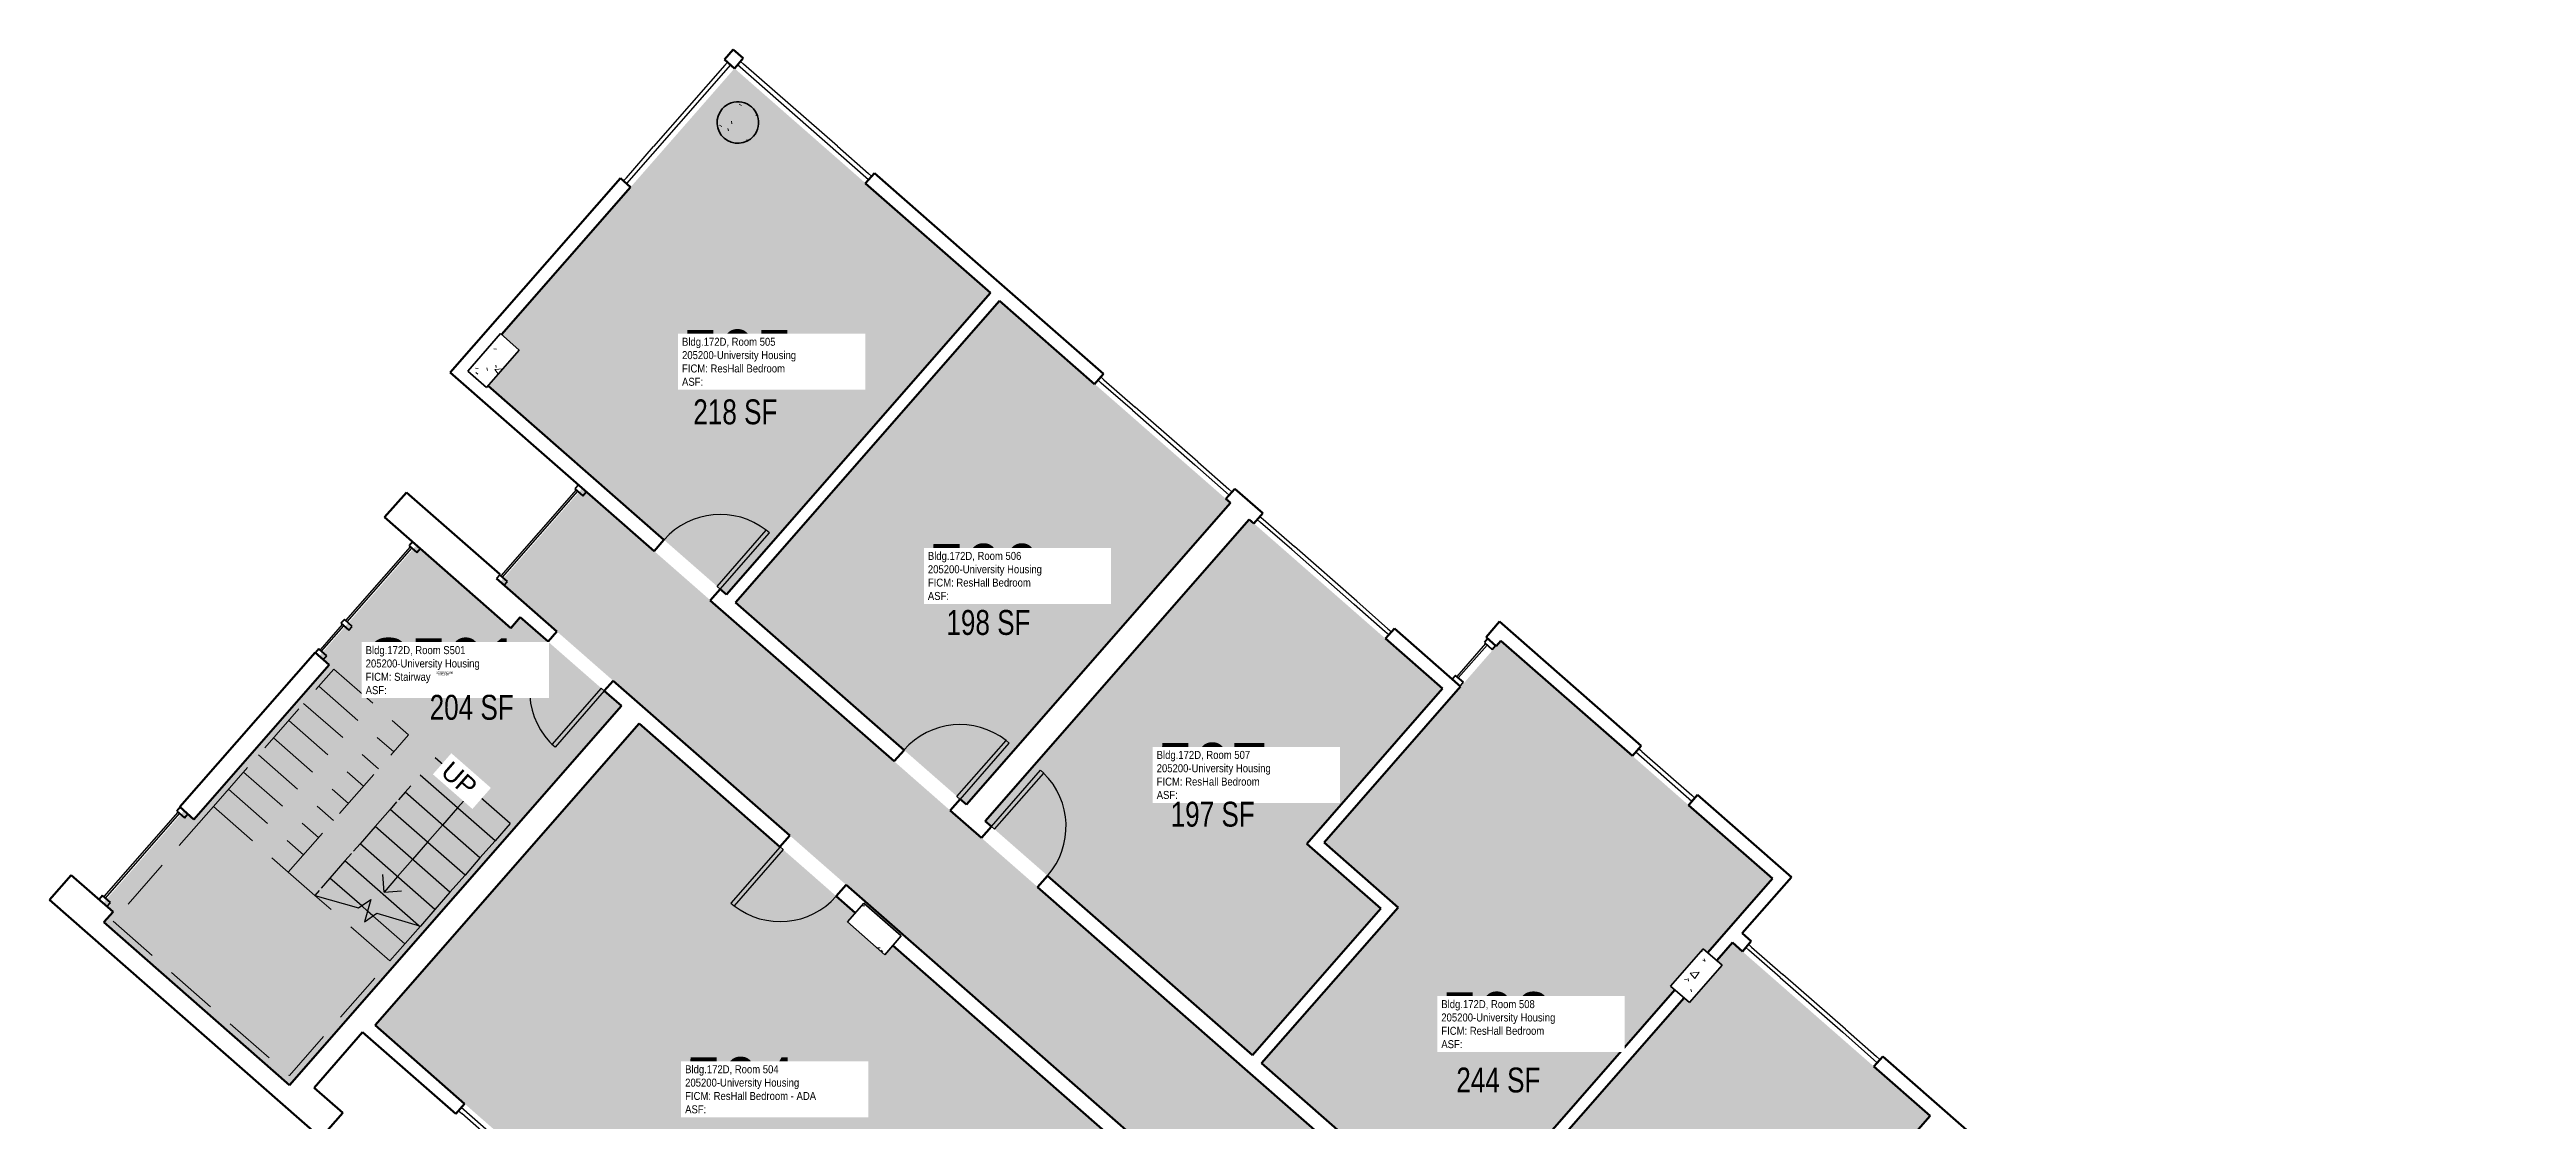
# Model space of a CAD drawing. Extents: x 69237155 to 69239788, y 27657308 to 27659623.
# Drawn here: x 69237155 to 69238346, y 27659107 to 27659623 of the extents above; entities that cross this region are included whole.
import ezdxf
from ezdxf.enums import TextEntityAlignment as Align

# ---------------------------------------------------------------- set-up
doc = ezdxf.new("R2010")
doc.units = 0
doc.header["$LTSCALE"] = 100
doc.header["$MEASUREMENT"] = 0
doc.linetypes.add('DASHED2', pattern=[0.375, 0.25, -0.125])
for name, color, linetype in [('A-COLS', 5, 'CONTINUOUS'), ('A-DOOR', 2, 'CONTINUOUS'), ('A-FLOR', 3, 'CONTINUOUS'), ('A-GLAZ', 1, 'CONTINUOUS'), ('A-IDEN-RNUM', 7, 'CONTINUOUS'), ('A-IDEN-SNUM', 4, 'CONTINUOUS'), ('A-IDEN-VNUM', 4, 'CONTINUOUS'), ('A-WALL', 5, 'CONTINUOUS'), ('AREA-TEXT', 3, 'CONTINUOUS'), ('Rooms-Category-Color', 7, 'CONTINUOUS'), ('Rooms-College-Color', 7, 'CONTINUOUS'), ('Rooms-Department-Color', 7, 'CONTINUOUS'), ('Rooms-Division-Color', 7, 'CONTINUOUS'), ('Rooms-Information', 7, 'CONTINUOUS')]:
    doc.layers.add(name, color=color, linetype=linetype)
doc.styles.add('Arial', font='arial.ttf')
doc.styles.add('CP_AREA', font='arial.ttf', dxfattribs={"height": 15})
doc.styles.add('CP_ROOMSNUMBER', font='arial.ttf', dxfattribs={"height": 1})
doc.styles.add('CP_ROOMVNUMBER', font='arial.ttf', dxfattribs={"width": 0.85, "height": 0.075})
pattern_1 = [(8.793, (69237985.663, 27658391.619), (19.13368, -19.9577), [2.88, -31.68]), (313.793, (69237985.663, 27658391.619), (15.02014, 25.2405), [2.304, -25.344]), (59.244, (69237987.257, 27658389.955), (34.1539, 5.28216), [2.448, -26.924]), (4.977, (69237990.723, 27658397.396), (26.6445, -31.7803), [4.32, -47.52]), (55.429, (69237992.943, 27658394.748), (51.6444, 4.4977), [3.671, -40.386]), (309.977, (69237990.723, 27658397.396), (51.6445, 4.4976), [3.456, -38.016]), (339.793, (69237992.347, 27658393.422), (7.059, -26.7316), [2.88, -31.68]), (284.793, (69237992.347, 27658393.422), (25.37374, 14.7939), [2.304, -25.344]), (30.244, (69237992.935, 27658391.195), (32.4325, -11.93826), [2.448, -26.924]), (356.2929, (69237985.663, 27658391.619), (8.772256, 9.3093), [1.267, -23.77, 1.267, -24.461, -25.44]), (356.2929, (69237985.663, 27658391.619), (8.772256, 9.3093), [-50.765, 1.267, -24.173]), (326.2929, (69237985.663, 27658391.619), (17.57708, 4.7394), [1.267, -13.402, 1.267, -23.194, -9.696]), (326.2929, (69237985.663, 27658391.619), (17.57708, 4.7394), [-39.13, 1.267, -8.429]), (286.2929, (69237979.221, 27658397.26), (14.85184, -14.15585), [1.267, -8.333, 1.267, -28.685, -39.744]), (286.2929, (69237979.221, 27658397.26), (14.85184, -14.15585), [-39.552, 1.267, -38.477]), (276.2929, (69237976.332, 27658399.79), (19.3809, -11.8611), [1.267, -11.213, 1.267, -18.624, -28.224]), (276.2929, (69237976.332, 27658399.79), (19.3809, -11.8611), [-32.371, 1.267, -26.957])]

# ---------------------------------------------------------------- blocks, each defined once
blk = doc.blocks.new('Single-Flush Vision - 36_ x 84_ - 90 MIN-2696930-LEVEL 5')
at = {"layer": 'A-DOOR'}
for p, q in [((16, -3.25), (16, -39.25)), ((18, -3.25), (16, -3.25)), ((18, -3.25), (18, -39.25)), ((18, -39.25), (16, -39.25))]:
    blk.add_line(p, q, dxfattribs=at)
at = {"layer": 'A-DOOR', "lineweight": 25}
blk.add_arc((18, -3.25), 36, 180, 270, dxfattribs=at)
blk = doc.blocks.new('08_Single-Flush - 08 Door_Single-Flush  3_-0_ x 7_-0_-5934603-LEVEL 5')
at = {"layer": 'A-DOOR', "color": 7}
for p, q in [((16, 3.6), (16, 39.6)), ((18, 39.6), (16, 39.6)), ((18, 3.6), (18, 39.6)), ((18, 3.6), (16, 3.6))]:
    blk.add_line(p, q, dxfattribs=at)
at = {"layer": 'A-DOOR', "lineweight": 25}
blk.add_arc((18, 3.6), 36, 93.1847, 180, dxfattribs=at)
blk = doc.blocks.new('08_Single-Flush - 08 Door_Single-Flush  3_-0_ x 7_-0_-5934602-LEVEL 5')
at = {"layer": 'A-DOOR', "color": 7}
for p, q in [((16, -3.6), (16, -39.6)), ((18, -3.6), (16, -3.6)), ((18, -3.6), (18, -39.6)), ((18, -39.6), (16, -39.6))]:
    blk.add_line(p, q, dxfattribs=at)
at = {"layer": 'A-DOOR', "lineweight": 25}
blk.add_arc((18, -3.6), 36, 180, 266.8153, dxfattribs=at)

msp = doc.modelspace()

# ---------------------------------------------------------------- hatches: boundary and pattern name
at = {"layer": 'A-COLS', "lineweight": 5}
h = msp.add_hatch(dxfattribs=at)
h.set_pattern_fill('FP_28', color=256, angle=-41.2071, style=0, pattern_type=2)
h.set_pattern_definition([(8.793, (69237985.663, 27658391.618), (19.13368, -19.9577), [2.88, -31.68]), (313.793, (69237985.663, 27658391.618), (15.02014, 25.2405), [2.304, -25.344]), (59.244, (69237987.258, 27658389.955), (34.1539, 5.28216), [2.448, -26.924]), (4.977, (69237990.722, 27658397.396), (26.6445, -31.7803), [4.32, -47.52]), (55.429, (69237992.944, 27658394.748), (51.6444, 4.4977), [3.671, -40.386]), (309.977, (69237990.72, 27658397.396), (51.6445, 4.4976), [3.456, -38.016]), (339.793, (69237992.346, 27658393.422), (7.059, -26.7316), [2.88, -31.68]), (284.793, (69237992.346, 27658393.422), (25.37374, 14.7939), [2.304, -25.344]), (30.244, (69237992.935, 27658391.194), (32.4325, -11.93826), [2.448, -26.924]), (356.2929, (69237985.663, 27658391.618), (8.772256, 9.3093), [1.267, -23.77, 1.267, -24.461, -25.44]), (356.2929, (69237985.663, 27658391.618), (8.772256, 9.3093), [-50.765, 1.267, -24.173]), (326.2929, (69237985.663, 27658391.618), (17.57708, 4.7394), [1.267, -13.402, 1.267, -23.194, -9.696]), (326.2929, (69237985.663, 27658391.618), (17.57708, 4.7394), [-39.13, 1.267, -8.429]), (286.2929, (69237979.22, 27658397.26), (14.85184, -14.15585), [1.267, -8.333, 1.267, -28.685, -39.744]), (286.2929, (69237979.22, 27658397.26), (14.85184, -14.15585), [-39.552, 1.267, -38.477]), (276.2929, (69237976.331, 27658399.79), (19.3809, -11.8611), [1.267, -11.213, 1.267, -18.624, -28.224]), (276.2929, (69237976.331, 27658399.79), (19.3809, -11.8611), [-32.371, 1.267, -26.957])])
h.paths.add_polyline_path([(69237479.5, 27659580.9), (69237481.1, 27659579.5), (69237482.9, 27659578.5), (69237484.9, 27659577.9), (69237487, 27659577.7), (69237489.1, 27659578), (69237491, 27659578.6), (69237492.8, 27659579.7), (69237494.4, 27659581.1), (69237495.6, 27659582.8), (69237496.4, 27659584.7), (69237496.8, 27659586.8), (69237496.8, 27659588.9), (69237496.3, 27659590.9), (69237495.4, 27659592.8), (69237494.2, 27659594.5), (69237492.6, 27659595.9), (69237490.8, 27659596.9), (69237488.8, 27659597.5), (69237486.7, 27659597.7), (69237484.6, 27659597.5), (69237482.7, 27659596.8), (69237480.9, 27659595.7), (69237479.3, 27659594.3), (69237478.1, 27659592.6), (69237477.3, 27659590.7), (69237476.9, 27659588.6), (69237476.9, 27659586.5), (69237477.4, 27659584.5), (69237478.3, 27659582.6)], flags=0)
h = msp.add_hatch(dxfattribs=at)
h.set_pattern_fill('FP_29', color=256, angle=-41.2071, style=0, pattern_type=2)
h.set_pattern_definition(pattern_1)
h.paths.add_polyline_path([(69237356.7, 27659467.9), (69237365.7, 27659460), (69237381.5, 27659478.1), (69237372.5, 27659486), (69237357, 27659468.3)], flags=0)
h = msp.add_hatch(dxfattribs=at)
h.set_pattern_fill('FP_19', color=256, angle=48.7929, style=0, pattern_type=2)
h.set_pattern_definition([(8.793, (69237985.663, 27658391.62), (19.1337, -19.9577), [2.88, -31.68]), (313.793, (69237985.663, 27658391.62), (15.0201, 25.2405), [2.304, -25.344]), (59.244, (69237987.258, 27658389.956), (34.1539, 5.28216), [2.448, -26.924]), (4.977, (69237990.723, 27658397.397), (26.6445, -31.7803), [4.32, -47.52]), (55.429, (69237992.943, 27658394.75), (51.6444, 4.4977), [3.671, -40.386]), (309.977, (69237990.723, 27658397.397), (51.6445, 4.4976), [3.456, -38.016]), (339.793, (69237992.347, 27658393.423), (7.059, -26.7316), [2.88, -31.68]), (284.793, (69237992.347, 27658393.423), (25.3737, 14.7939), [2.304, -25.344]), (30.244, (69237992.935, 27658391.195), (32.4325, -11.93826), [2.448, -26.924]), (356.2929, (69237985.663, 27658391.619), (8.77226, 9.3093), [1.267, -23.77, 1.267, -24.461, -25.44]), (356.2929, (69237985.663, 27658391.619), (8.77226, 9.3093), [-50.765, 1.267, -24.173]), (326.2929, (69237985.663, 27658391.619), (17.57708, 4.7394), [1.267, -13.402, 1.267, -23.194, -9.696]), (326.2929, (69237985.663, 27658391.619), (17.57708, 4.7394), [-39.13, 1.267, -8.429]), (286.2929, (69237979.221, 27658397.26), (14.85184, -14.15585), [1.267, -8.333, 1.267, -28.685, -39.744]), (286.2929, (69237979.221, 27658397.26), (14.85184, -14.15585), [-39.552, 1.267, -38.477]), (276.293, (69237976.332, 27658399.79), (19.3809, -11.8611), [1.267, -11.213, 1.267, -18.624, -28.224]), (276.293, (69237976.332, 27658399.79), (19.3809, -11.8611), [-32.371, 1.267, -26.957])])
h.paths.add_polyline_path([(69237543.9, 27659198.9), (69237557.8, 27659186.7), (69237565.7, 27659195.8), (69237547.6, 27659211.6), (69237539.7, 27659202.6)], flags=0)
h = msp.add_hatch(dxfattribs=at)
h.set_pattern_fill('FP_15', color=256, angle=-41.2071, style=0, pattern_type=2)
h.set_pattern_definition(pattern_1)
h.paths.add_polyline_path([(69237945.6, 27659163.6), (69237961.4, 27659181.7), (69237952.3, 27659189.6), (69237936.5, 27659171.5), (69237943, 27659165.9)], flags=0)
at = {"layer": 'Rooms-Category-Color', "true_color": 0x728ef3}
for points in [[(69237608.7, 27659505.7), (69237485.3, 27659613.8), (69237373, 27659485.5), (69237381.5, 27659478.1), (69237366.5, 27659460.9), (69237414.5, 27659418.9), (69237416.7, 27659416.9), (69237481.4, 27659360.3)], [(69237724.4, 27659404.4), (69237613.1, 27659501.8), (69237485.8, 27659356.4), (69237597.1, 27659259), (69237717, 27659395.9)], [(69237826.6, 27659314.9), (69237733.4, 27659396.5), (69237726, 27659388), (69237606.1, 27659251.1), (69237735, 27659138.3), (69237796.9, 27659209), (69237761.2, 27659240.2)], [(69237954.4, 27659187.8), (69237964.1, 27659198.9), (69237985.6, 27659223.4), (69237854.7, 27659338), (69237833.2, 27659313.4), (69237769.5, 27659240.7), (69237805.2, 27659209.5), (69237739.4, 27659134.4), (69237834.6, 27659051), (69237836.2, 27659052.8), (69237938.6, 27659169.7), (69237936.5, 27659171.5), (69237952.3, 27659189.6)], [(69237540.5, 27658952.6), (69237667.8, 27659098), (69237561.6, 27659191.1), (69237557.8, 27659186.7), (69237539.7, 27659202.6), (69237543.5, 27659206.9), (69237439.3, 27659298.1), (69237319.4, 27659161.2), (69237312, 27659152.7)], [(69237966.3, 27659192.5), (69237958.8, 27659183.9), (69237961.4, 27659181.7), (69237945.6, 27659163.6), (69237943, 27659165.9), (69237839, 27659047.1), (69237970.4, 27658932.1), (69238032.3, 27659002.8), (69237996.2, 27659034.4), (69238061.6, 27659109.1)]]:
    msp.add_hatch(color=171, dxfattribs=at).paths.add_polyline_path(points)
at = {"layer": 'Rooms-Category-Color', "true_color": 0xadadad}
for points in [[(69237385.3, 27659355), (69237386.3, 27659354.2), (69237439.6, 27659307.5), (69237548.3, 27659212.3), (69237566.3, 27659196.5), (69237674.8, 27659101.5), (69237788.3, 27659002.2), (69237793, 27658998), (69237892.2, 27658911.2), (69238025.8, 27658794.2), (69238028.3, 27658792), (69238029, 27658791.4), (69238064.6, 27658760.2), (69238182.1, 27658657.3), (69238217.9, 27658625.9), (69238270.3, 27658580.1), (69238283.7, 27658568.3), (69238284.9, 27658569.7), (69238296.3, 27658559.3), (69238295.3, 27658558.2), (69238306.7, 27658548.2), (69238346.3, 27658593.3), (69238303.5, 27658630.8), (69238203.4, 27658718.5), (69238067.6, 27658837.4), (69237967.8, 27658924.7), (69237836.6, 27659039.6), (69237836.4, 27659039.8), (69237836.4, 27659039.8), (69237832, 27659043.6), (69237732.4, 27659130.9), (69237596.8, 27659249.6), (69237478.9, 27659352.9), (69237411.9, 27659411.5), (69237372.8, 27659366.8), (69237372.4, 27659366.3)], [(69237430.8, 27659306.6), (69237382, 27659349.3), (69237377.5, 27659344.1), (69237376.5, 27659345), (69237363.6, 27659356.3), (69237361.7, 27659357.9), (69237359.5, 27659359.8), (69237331.9, 27659384), (69237285.1, 27659330.6), (69237289.9, 27659326.4), (69237224.7, 27659251.9), (69237219.9, 27659256.1), (69237181, 27659211.6), (69237185.8, 27659207.4), (69237181.2, 27659202.3), (69237270.8, 27659123.9), (69237300.8, 27659158.2), (69237303, 27659160.6), (69237303, 27659160.7), (69237310.4, 27659169.1)]]:
    msp.add_hatch(color=253, dxfattribs=at).paths.add_polyline_path(points)
at = {"layer": 'Rooms-College-Color', "true_color": 0xadadad}
for points in [[(69237608.7, 27659505.7), (69237485.3, 27659613.8), (69237373, 27659485.5), (69237381.5, 27659478.1), (69237366.5, 27659460.9), (69237414.5, 27659418.9), (69237416.7, 27659416.9), (69237481.4, 27659360.3)], [(69237724.4, 27659404.4), (69237613.1, 27659501.8), (69237485.8, 27659356.4), (69237597.1, 27659259), (69237717, 27659395.9)], [(69237385.3, 27659355), (69237386.3, 27659354.2), (69237439.6, 27659307.5), (69237548.3, 27659212.3), (69237566.3, 27659196.5), (69237674.8, 27659101.5), (69237788.3, 27659002.2), (69237793, 27658998), (69237892.2, 27658911.2), (69238025.8, 27658794.2), (69238028.3, 27658792), (69238029, 27658791.4), (69238064.6, 27658760.2), (69238182.1, 27658657.3), (69238217.9, 27658625.9), (69238270.3, 27658580.1), (69238283.7, 27658568.3), (69238284.9, 27658569.7), (69238296.3, 27658559.3), (69238295.3, 27658558.2), (69238306.7, 27658548.2), (69238346.3, 27658593.3), (69238303.5, 27658630.8), (69238203.4, 27658718.5), (69238067.6, 27658837.4), (69237967.8, 27658924.7), (69237836.6, 27659039.6), (69237836.4, 27659039.8), (69237836.4, 27659039.8), (69237832, 27659043.6), (69237732.4, 27659130.9), (69237596.8, 27659249.6), (69237478.9, 27659352.9), (69237411.9, 27659411.5), (69237372.8, 27659366.8), (69237372.4, 27659366.3)], [(69237826.6, 27659314.9), (69237733.4, 27659396.5), (69237726, 27659388), (69237606.1, 27659251.1), (69237735, 27659138.3), (69237796.9, 27659209), (69237761.2, 27659240.2)], [(69237430.8, 27659306.6), (69237382, 27659349.3), (69237377.5, 27659344.1), (69237376.5, 27659345), (69237363.6, 27659356.3), (69237361.7, 27659357.9), (69237359.5, 27659359.8), (69237331.9, 27659384), (69237285.1, 27659330.6), (69237289.9, 27659326.4), (69237224.7, 27659251.9), (69237219.9, 27659256.1), (69237181, 27659211.6), (69237185.8, 27659207.4), (69237181.2, 27659202.3), (69237270.8, 27659123.9), (69237300.8, 27659158.2), (69237303, 27659160.6), (69237303, 27659160.7), (69237310.4, 27659169.1)], [(69237954.4, 27659187.8), (69237964.1, 27659198.9), (69237985.6, 27659223.4), (69237854.7, 27659338), (69237833.2, 27659313.4), (69237769.5, 27659240.7), (69237805.2, 27659209.5), (69237739.4, 27659134.4), (69237834.6, 27659051), (69237836.2, 27659052.8), (69237938.6, 27659169.7), (69237936.5, 27659171.5), (69237952.3, 27659189.6)], [(69237540.5, 27658952.6), (69237667.8, 27659098), (69237561.6, 27659191.1), (69237557.8, 27659186.7), (69237539.7, 27659202.6), (69237543.5, 27659206.9), (69237439.3, 27659298.1), (69237319.4, 27659161.2), (69237312, 27659152.7)], [(69237966.3, 27659192.5), (69237958.8, 27659183.9), (69237961.4, 27659181.7), (69237945.6, 27659163.6), (69237943, 27659165.9), (69237839, 27659047.1), (69237970.4, 27658932.1), (69238032.3, 27659002.8), (69237996.2, 27659034.4), (69238061.6, 27659109.1)]]:
    msp.add_hatch(color=253, dxfattribs=at).paths.add_polyline_path(points)
at = {"layer": 'Rooms-Department-Color', "true_color": 0x604aed}
for points in [[(69237608.7, 27659505.7), (69237485.3, 27659613.8), (69237373, 27659485.5), (69237381.5, 27659478.1), (69237366.5, 27659460.9), (69237414.5, 27659418.9), (69237416.7, 27659416.9), (69237481.4, 27659360.3)], [(69237724.4, 27659404.4), (69237613.1, 27659501.8), (69237485.8, 27659356.4), (69237597.1, 27659259), (69237717, 27659395.9)], [(69237826.6, 27659314.9), (69237733.4, 27659396.5), (69237726, 27659388), (69237606.1, 27659251.1), (69237735, 27659138.3), (69237796.9, 27659209), (69237761.2, 27659240.2)], [(69237954.4, 27659187.8), (69237964.1, 27659198.9), (69237985.6, 27659223.4), (69237854.7, 27659338), (69237833.2, 27659313.4), (69237769.5, 27659240.7), (69237805.2, 27659209.5), (69237739.4, 27659134.4), (69237834.6, 27659051), (69237836.2, 27659052.8), (69237938.6, 27659169.7), (69237936.5, 27659171.5), (69237952.3, 27659189.6)], [(69237540.5, 27658952.6), (69237667.8, 27659098), (69237561.6, 27659191.1), (69237557.8, 27659186.7), (69237539.7, 27659202.6), (69237543.5, 27659206.9), (69237439.3, 27659298.1), (69237319.4, 27659161.2), (69237312, 27659152.7)], [(69237966.3, 27659192.5), (69237958.8, 27659183.9), (69237961.4, 27659181.7), (69237945.6, 27659163.6), (69237943, 27659165.9), (69237839, 27659047.1), (69237970.4, 27658932.1), (69238032.3, 27659002.8), (69237996.2, 27659034.4), (69238061.6, 27659109.1)]]:
    msp.add_hatch(color=173, dxfattribs=at).paths.add_polyline_path(points)
at = {"layer": 'Rooms-Department-Color', "true_color": 0xacacac}
for points in [[(69237385.3, 27659355), (69237386.3, 27659354.2), (69237439.6, 27659307.5), (69237548.3, 27659212.3), (69237566.3, 27659196.5), (69237674.8, 27659101.5), (69237788.3, 27659002.2), (69237793, 27658998), (69237892.2, 27658911.2), (69238025.8, 27658794.2), (69238028.3, 27658792), (69238029, 27658791.4), (69238064.6, 27658760.2), (69238182.1, 27658657.3), (69238217.9, 27658625.9), (69238270.3, 27658580.1), (69238283.7, 27658568.3), (69238284.9, 27658569.7), (69238296.3, 27658559.3), (69238295.3, 27658558.2), (69238306.7, 27658548.2), (69238346.3, 27658593.3), (69238303.5, 27658630.8), (69238203.4, 27658718.5), (69238067.6, 27658837.4), (69237967.8, 27658924.7), (69237836.6, 27659039.6), (69237836.4, 27659039.8), (69237836.4, 27659039.8), (69237832, 27659043.6), (69237732.4, 27659130.9), (69237596.8, 27659249.6), (69237478.9, 27659352.9), (69237411.9, 27659411.5), (69237372.8, 27659366.8), (69237372.4, 27659366.3)], [(69237430.8, 27659306.6), (69237382, 27659349.3), (69237377.5, 27659344.1), (69237376.5, 27659345), (69237363.6, 27659356.3), (69237361.7, 27659357.9), (69237359.5, 27659359.8), (69237331.9, 27659384), (69237285.1, 27659330.6), (69237289.9, 27659326.4), (69237224.7, 27659251.9), (69237219.9, 27659256.1), (69237181, 27659211.6), (69237185.8, 27659207.4), (69237181.2, 27659202.3), (69237270.8, 27659123.9), (69237300.8, 27659158.2), (69237303, 27659160.6), (69237303, 27659160.7), (69237310.4, 27659169.1)]]:
    msp.add_hatch(color=253, dxfattribs=at).paths.add_polyline_path(points)
at = {"layer": 'Rooms-Division-Color', "true_color": 0x604aed}
for points in [[(69237608.7, 27659505.7), (69237485.3, 27659613.8), (69237373, 27659485.5), (69237381.5, 27659478.1), (69237366.5, 27659460.9), (69237414.5, 27659418.9), (69237416.7, 27659416.9), (69237481.4, 27659360.3)], [(69237724.4, 27659404.4), (69237613.1, 27659501.8), (69237485.8, 27659356.4), (69237597.1, 27659259), (69237717, 27659395.9)], [(69237826.6, 27659314.9), (69237733.4, 27659396.5), (69237726, 27659388), (69237606.1, 27659251.1), (69237735, 27659138.3), (69237796.9, 27659209), (69237761.2, 27659240.2)], [(69237954.4, 27659187.8), (69237964.1, 27659198.9), (69237985.6, 27659223.4), (69237854.7, 27659338), (69237833.2, 27659313.4), (69237769.5, 27659240.7), (69237805.2, 27659209.5), (69237739.4, 27659134.4), (69237834.6, 27659051), (69237836.2, 27659052.8), (69237938.6, 27659169.7), (69237936.5, 27659171.5), (69237952.3, 27659189.6)], [(69237540.5, 27658952.6), (69237667.8, 27659098), (69237561.6, 27659191.1), (69237557.8, 27659186.7), (69237539.7, 27659202.6), (69237543.5, 27659206.9), (69237439.3, 27659298.1), (69237319.4, 27659161.2), (69237312, 27659152.7)], [(69237966.3, 27659192.5), (69237958.8, 27659183.9), (69237961.4, 27659181.7), (69237945.6, 27659163.6), (69237943, 27659165.9), (69237839, 27659047.1), (69237970.4, 27658932.1), (69238032.3, 27659002.8), (69237996.2, 27659034.4), (69238061.6, 27659109.1)]]:
    msp.add_hatch(color=173, dxfattribs=at).paths.add_polyline_path(points)
at = {"layer": 'Rooms-Division-Color', "true_color": 0xadadad}
for points in [[(69237385.3, 27659355), (69237386.3, 27659354.2), (69237439.6, 27659307.5), (69237548.3, 27659212.3), (69237566.3, 27659196.5), (69237674.8, 27659101.5), (69237788.3, 27659002.2), (69237793, 27658998), (69237892.2, 27658911.2), (69238025.8, 27658794.2), (69238028.3, 27658792), (69238029, 27658791.4), (69238064.6, 27658760.2), (69238182.1, 27658657.3), (69238217.9, 27658625.9), (69238270.3, 27658580.1), (69238283.7, 27658568.3), (69238284.9, 27658569.7), (69238296.3, 27658559.3), (69238295.3, 27658558.2), (69238306.7, 27658548.2), (69238346.3, 27658593.3), (69238303.5, 27658630.8), (69238203.4, 27658718.5), (69238067.6, 27658837.4), (69237967.8, 27658924.7), (69237836.6, 27659039.6), (69237836.4, 27659039.8), (69237836.4, 27659039.8), (69237832, 27659043.6), (69237732.4, 27659130.9), (69237596.8, 27659249.6), (69237478.9, 27659352.9), (69237411.9, 27659411.5), (69237372.8, 27659366.8), (69237372.4, 27659366.3)], [(69237430.8, 27659306.6), (69237382, 27659349.3), (69237377.5, 27659344.1), (69237376.5, 27659345), (69237363.6, 27659356.3), (69237361.7, 27659357.9), (69237359.5, 27659359.8), (69237331.9, 27659384), (69237285.1, 27659330.6), (69237289.9, 27659326.4), (69237224.7, 27659251.9), (69237219.9, 27659256.1), (69237181, 27659211.6), (69237185.8, 27659207.4), (69237181.2, 27659202.3), (69237270.8, 27659123.9), (69237300.8, 27659158.2), (69237303, 27659160.6), (69237303, 27659160.7), (69237310.4, 27659169.1)]]:
    msp.add_hatch(color=253, dxfattribs=at).paths.add_polyline_path(points)

# ---------------------------------------------------------------- linework, layer by layer
at = {"layer": 'A-COLS', "lineweight": 35}
for p, q in [((69237372.5, 27659486), (69237356.7, 27659467.9)), ((69237365.7, 27659460), (69237381.5, 27659478.1)), ((69237381.5, 27659478.1), (69237372.5, 27659486)), ((69237356.7, 27659467.9), (69237365.7, 27659460)), ((69237547.6, 27659211.6), (69237539.7, 27659202.6)), ((69237565.7, 27659195.8), (69237547.6, 27659211.6)), ((69237539.7, 27659202.6), (69237557.8, 27659186.7)), ((69237557.8, 27659186.7), (69237565.7, 27659195.8)), ((69237952.3, 27659189.6), (69237936.5, 27659171.5)), ((69237945.6, 27659163.6), (69237961.4, 27659181.7)), ((69237961.4, 27659181.7), (69237952.3, 27659189.6)), ((69237936.5, 27659171.5), (69237945.6, 27659163.6))]:
    msp.add_line(p, q, dxfattribs=at)
for start, end in [(318.7929, 138.7929), (138.7929, 318.7929)]:
    msp.add_arc((69237486.9, 27659587.7), 10, start, end, dxfattribs=at)
at = {"layer": 'A-FLOR', "linetype": 'DASHED2', "lineweight": 5}
for p, q in [((69237234.1, 27659258.1), (69237292.1, 27659324.3)), ((69237292.1, 27659324.3), (69237328.2, 27659292.7)), ((69237284.9, 27659316.1), (69237321, 27659284.4)), ((69237270.4, 27659299.5), (69237306.5, 27659267.9)), ((69237277.6, 27659307.8), (69237313.7, 27659276.2)), ((69237263.1, 27659291.2), (69237299.2, 27659259.6)), ((69237270.2, 27659226.5), (69237328.2, 27659292.7)), ((69237255.9, 27659283), (69237292, 27659251.3)), ((69237241.4, 27659266.4), (69237277.5, 27659234.8)), ((69237248.6, 27659274.7), (69237284.7, 27659243.1)), ((69237234.1, 27659258.1), (69237185.7, 27659202.8)), ((69237234.1, 27659258.1), (69237270.2, 27659226.5)), ((69237283, 27659215.3), (69237270.2, 27659226.5)), ((69237319.1, 27659183.7), (69237283, 27659215.3)), ((69237308.4, 27659207.7), (69237305.6, 27659210.2)), ((69237326.4, 27659192), (69237311, 27659205.4)), ((69237185.7, 27659202.8), (69237270.7, 27659128.4)), ((69237333.9, 27659200.5), (69237319.1, 27659183.7)), ((69237333.6, 27659200.2), (69237333, 27659200.8)), ((69237270.7, 27659128.4), (69237319.1, 27659183.7))]:
    msp.add_line(p, q, dxfattribs=at)
at = {"layer": 'A-FLOR'}
for p, q in [((69237377.1, 27659249.9), (69237341, 27659281.5)), ((69237326.5, 27659265), (69237323.4, 27659261.4)), ((69237329.2, 27659268), (69237326.5, 27659265)), ((69237362.6, 27659233.3), (69237326.5, 27659265)), ((69237369.9, 27659241.6), (69237333.8, 27659273.2)), ((69237359.1, 27659265.7), (69237351.8, 27659257.4)), ((69237319.3, 27659256.7), (69237312, 27659248.4)), ((69237322.4, 27659260.3), (69237319.3, 27659256.7)), ((69237355.4, 27659225.1), (69237319.3, 27659256.7)), ((69237351.8, 27659257.4), (69237344.6, 27659249.1)), ((69237304.8, 27659240.1), (69237301.6, 27659236.6)), ((69237312, 27659248.4), (69237304.8, 27659240.1)), ((69237340.9, 27659208.5), (69237304.8, 27659240.1)), ((69237348.1, 27659216.8), (69237312, 27659248.4)), ((69237337.3, 27659240.9), (69237330.1, 27659232.6)), ((69237344.6, 27659249.1), (69237337.3, 27659240.9)), ((69237369.9, 27659241.6), (69237362.6, 27659233.3)), ((69237377.1, 27659249.9), (69237369.9, 27659241.6)), ((69237297.5, 27659231.9), (69237290.3, 27659223.6)), ((69237300.7, 27659235.4), (69237297.5, 27659231.9)), ((69237333, 27659200.8), (69237297.5, 27659231.9)), ((69237330.1, 27659232.6), (69237322.8, 27659224.3)), ((69237362.6, 27659233.3), (69237355.4, 27659225.1)), ((69237285, 27659217.6), (69237283, 27659215.3)), ((69237290.3, 27659223.6), (69237286, 27659218.7)), ((69237305.6, 27659210.2), (69237290.3, 27659223.6)), ((69237316.4, 27659216.9), (69237315.8, 27659225.4)), ((69237322.8, 27659224.3), (69237316.4, 27659216.9)), ((69237316.4, 27659216.9), (69237324.8, 27659217.5)), ((69237348.1, 27659216.8), (69237340.9, 27659208.5)), ((69237355.4, 27659225.1), (69237348.1, 27659216.8)), ((69237283, 27659215.3), (69237304.1, 27659209.2)), ((69237304.1, 27659209.2), (69237310, 27659213.3)), ((69237310, 27659213.3), (69237306.9, 27659202.5)), ((69237306.9, 27659202.5), (69237312.8, 27659206.7)), ((69237311, 27659205.4), (69237308.4, 27659207.7)), ((69237312.8, 27659206.7), (69237333.9, 27659200.5)), ((69237340.9, 27659208.5), (69237333.9, 27659200.5))]:
    msp.add_line(p, q, dxfattribs=at)
at = {"layer": 'A-GLAZ'}
for p, q in [((69237483.4, 27659615.5), (69237433.3, 27659558.3)), ((69237480.6, 27659615.3), (69237446.3, 27659576.2)), ((69237480.6, 27659615.3), (69237481.9, 27659616.8)), ((69237549.9, 27659560.1), (69237486.7, 27659615.5)), ((69237488.2, 27659617.2), (69237489.7, 27659615.8)), ((69237534.9, 27659576.3), (69237489.7, 27659615.8)), ((69237433.2, 27659561.1), (69237446.3, 27659576.2)), ((69237534.9, 27659576.3), (69237549.9, 27659563.1)), ((69237549.9, 27659563.1), (69237551.4, 27659561.8)), ((69237431.8, 27659559.6), (69237433.2, 27659561.1)), ((69237662.1, 27659462.2), (69237660.6, 27659463.6)), ((69237661.9, 27659465.1), (69237663.4, 27659463.7)), ((69237677.1, 27659449.1), (69237662.1, 27659462.2)), ((69237663.4, 27659463.7), (69237678.5, 27659450.6)), ((69237677.1, 27659449.1), (69237707.2, 27659422.7)), ((69237708.6, 27659424.2), (69237678.5, 27659450.6)), ((69237722.3, 27659409.5), (69237707.2, 27659422.7)), ((69237708.6, 27659424.2), (69237723.6, 27659411)), ((69237409, 27659410.7), (69237372.7, 27659369.3)), ((69237373.5, 27659368.7), (69237409.7, 27659410.1)), ((69237409.7, 27659410.1), (69237409, 27659410.7)), ((69237723.8, 27659408.2), (69237722.3, 27659409.5)), ((69237723.6, 27659411), (69237725.1, 27659409.7)), ((69237738.8, 27659395), (69237737.3, 27659396.4)), ((69237738.6, 27659397.9), (69237740.2, 27659396.6)), ((69237753.9, 27659381.9), (69237738.8, 27659395)), ((69237740.2, 27659396.6), (69237755.2, 27659383.4)), ((69237328.9, 27659383.3), (69237297.8, 27659347.7)), ((69237298.6, 27659347.1), (69237329.7, 27659382.6)), ((69237329.7, 27659382.6), (69237328.9, 27659383.3)), ((69237785.3, 27659357), (69237755.2, 27659383.4)), ((69237753.9, 27659381.9), (69237784, 27659355.5)), ((69237372.7, 27659369.3), (69237373.5, 27659368.7)), ((69237297.8, 27659347.7), (69237298.6, 27659347.1)), ((69237799, 27659342.3), (69237784, 27659355.5)), ((69237785.3, 27659357), (69237800.3, 27659343.8)), ((69237296.2, 27659345.9), (69237285.5, 27659333.6)), ((69237286.2, 27659333), (69237296.9, 27659345.2)), ((69237296.9, 27659345.2), (69237296.2, 27659345.9)), ((69237800.5, 27659341), (69237799, 27659342.3)), ((69237800.3, 27659343.8), (69237801.8, 27659342.5)), ((69237847.3, 27659336.6), (69237833.5, 27659320.8)), ((69237834.2, 27659320.1), (69237848.1, 27659335.9)), ((69237848.1, 27659335.9), (69237847.3, 27659336.6)), ((69237285.5, 27659333.6), (69237286.2, 27659333)), ((69237833.5, 27659320.8), (69237834.2, 27659320.1)), ((69237919.7, 27659284.4), (69237946.8, 27659260.7)), ((69237922.6, 27659284.6), (69237921.1, 27659285.9)), ((69237922.6, 27659284.6), (69237946.7, 27659263.5)), ((69237948.2, 27659262.2), (69237946.7, 27659263.5)), ((69237217, 27659255.4), (69237181.3, 27659214.7)), ((69237182.1, 27659214), (69237217.7, 27659254.7)), ((69237217.7, 27659254.7), (69237217, 27659255.4)), ((69237181.3, 27659214.7), (69237182.1, 27659214)), ((69237974.3, 27659188.8), (69237972.8, 27659190.2)), ((69237974.1, 27659191.7), (69237975.6, 27659190.4)), ((69237989.4, 27659175.7), (69237974.3, 27659188.8)), ((69237975.6, 27659190.4), (69237990.7, 27659177.2)), ((69237989.4, 27659175.7), (69238019.5, 27659149.3)), ((69238020.8, 27659150.8), (69237990.7, 27659177.2)), ((69238034.5, 27659136.1), (69238019.5, 27659149.3)), ((69238020.8, 27659150.8), (69238035.8, 27659137.7)), ((69238036, 27659134.8), (69238034.5, 27659136.1)), ((69238035.8, 27659137.7), (69238037.3, 27659136.3)), ((69237352.3, 27659111.5), (69237353.8, 27659110.2)), ((69237416.4, 27659058), (69237353.6, 27659113)), ((69237368.8, 27659097), (69237353.8, 27659110.2))]:
    msp.add_line(p, q, dxfattribs=at)
at = {"layer": 'A-GLAZ', "lineweight": 40, "extrusion": (0, 0, -1)}
for p, q in [((69237410.1, 27659413.1), (69237408.4, 27659411.2)), ((69237408.4, 27659411.2), (69237412.2, 27659407.9)), ((69237413.8, 27659409.8), (69237410.1, 27659413.1)), ((69237412.2, 27659407.9), (69237413.8, 27659409.8)), ((69237297.3, 27659348.2), (69237295.6, 27659346.4)), ((69237301, 27659344.9), (69237297.3, 27659348.2)), ((69237295.6, 27659346.4), (69237299.4, 27659343.1)), ((69237299.4, 27659343.1), (69237301, 27659344.9)), ((69237284.9, 27659334.1), (69237283.3, 27659332.2)), ((69237283.3, 27659332.2), (69237287, 27659329)), ((69237288.7, 27659330.8), (69237284.9, 27659334.1)), ((69237287, 27659329), (69237288.7, 27659330.8)), ((69237832.9, 27659321.3), (69237831.3, 27659319.4)), ((69237831.3, 27659319.4), (69237835, 27659316.1)), ((69237836.7, 27659318), (69237832.9, 27659321.3)), ((69237835, 27659316.1), (69237836.7, 27659318)), ((69237180.7, 27659215.2), (69237179.1, 27659213.3)), ((69237179.1, 27659213.3), (69237182.8, 27659210)), ((69237184.5, 27659211.9), (69237180.7, 27659215.2)), ((69237182.8, 27659210), (69237184.5, 27659211.9))]:
    msp.add_line(p, q, dxfattribs=at)
at = {"layer": 'A-GLAZ', "lineweight": 40}
for p, q in [((69237330, 27659385.7), (69237328.4, 27659383.8)), ((69237328.4, 27659383.8), (69237332.1, 27659380.5)), ((69237333.8, 27659382.4), (69237330, 27659385.7)), ((69237332.1, 27659380.5), (69237333.8, 27659382.4)), ((69237372.2, 27659369.8), (69237370.5, 27659368)), ((69237370.5, 27659368), (69237374.3, 27659364.7)), ((69237375.9, 27659366.5), (69237372.2, 27659369.8)), ((69237374.3, 27659364.7), (69237375.9, 27659366.5)), ((69237848.4, 27659339), (69237846.8, 27659337.1)), ((69237846.8, 27659337.1), (69237850.5, 27659333.8)), ((69237852.2, 27659335.7), (69237848.4, 27659339)), ((69237850.5, 27659333.8), (69237852.2, 27659335.7)), ((69237218, 27659257.8), (69237216.4, 27659255.9)), ((69237216.4, 27659255.9), (69237220.2, 27659252.6)), ((69237221.8, 27659254.5), (69237218, 27659257.8)), ((69237220.2, 27659252.6), (69237221.8, 27659254.5))]:
    msp.add_line(p, q, dxfattribs=at)
at = {"layer": 'A-GLAZ', "lineweight": 35}
msp.add_line((69238036.2, 27659134.7), (69238036, 27659134.8), dxfattribs=at)
at = {"layer": 'A-WALL', "lineweight": 50}
for p, q in [((69237484.6, 27659622.9), (69237480.4, 27659618.1)), ((69237489.5, 27659618.7), (69237484.6, 27659622.9)), ((69237480.4, 27659618.1), (69237485.3, 27659613.8)), ((69237485.3, 27659613.8), (69237485.4, 27659614)), ((69237485.4, 27659614), (69237489.5, 27659618.7)), ((69237552.7, 27659563.3), (69237548.5, 27659558.5)), ((69237596.1, 27659525.3), (69237552.7, 27659563.3)), ((69237430.3, 27659560.9), (69237348.3, 27659467.2)), ((69237373, 27659485.5), (69237435.2, 27659556.6)), ((69237435.2, 27659556.6), (69237430.3, 27659560.9)), ((69237548.6, 27659558.6), (69237548.4, 27659558.4)), ((69237548.4, 27659558.4), (69237608.7, 27659505.7)), ((69237663.2, 27659466.6), (69237596.1, 27659525.3)), ((69237608.7, 27659505.7), (69237481.4, 27659360.3)), ((69237485.8, 27659356.4), (69237613.1, 27659501.8)), ((69237613.1, 27659501.8), (69237658.9, 27659461.7)), ((69237348.3, 27659467.2), (69237446.5, 27659381.2)), ((69237658.9, 27659461.7), (69237663.2, 27659466.6)), ((69237451.3, 27659386.6), (69237366.5, 27659460.9)), ((69237327.1, 27659409.5), (69237316.5, 27659397.5)), ((69237372.2, 27659370), (69237327.1, 27659409.5)), ((69237726.4, 27659411.2), (69237722.1, 27659406.3)), ((69237740, 27659399.4), (69237726.4, 27659411.2)), ((69237316.5, 27659397.5), (69237377.5, 27659344.1)), ((69237724.4, 27659404.4), (69237597.1, 27659259)), ((69237606.1, 27659251.1), (69237733.4, 27659396.5)), ((69237722.1, 27659406.3), (69237724.4, 27659404.4)), ((69237733.4, 27659396.5), (69237735.7, 27659394.5)), ((69237735.7, 27659394.5), (69237740, 27659399.4)), ((69237446.5, 27659381.2), (69237451.3, 27659386.6)), ((69237399.7, 27659342.4), (69237370.5, 27659368)), ((69237478.4, 27659362.9), (69237473.6, 27659357.4)), ((69237481.4, 27659360.3), (69237478.4, 27659362.9)), ((69237377.5, 27659344.1), (69237382, 27659349.3)), ((69237382, 27659349.3), (69237395.4, 27659337.6)), ((69237473.6, 27659357.4), (69237562.2, 27659279.9)), ((69237567, 27659285.3), (69237485.8, 27659356.4)), ((69237854.1, 27659347.2), (69237847.6, 27659339.7)), ((69237922.4, 27659287.4), (69237854.1, 27659347.2)), ((69237395.4, 27659337.6), (69237399.7, 27659342.4)), ((69237803.4, 27659343.9), (69237799.1, 27659339)), ((69237799.1, 27659339), (69237826.6, 27659314.9)), ((69237835.3, 27659315.9), (69237803.4, 27659343.9)), ((69237847.6, 27659339.7), (69237852.5, 27659335.4)), ((69237852.5, 27659335.4), (69237854.7, 27659338)), ((69237854.7, 27659338), (69237918.1, 27659282.5)), ((69237283.1, 27659332.4), (69237217.9, 27659257.9)), ((69237224.7, 27659251.9), (69237289.9, 27659326.4)), ((69237289.9, 27659326.4), (69237283.1, 27659332.4)), ((69237426.8, 27659318.7), (69237422.5, 27659313.8)), ((69237422.5, 27659313.8), (69237430.8, 27659306.6)), ((69237512, 27659244.1), (69237426.8, 27659318.7)), ((69237826.6, 27659314.9), (69237761.2, 27659240.2)), ((69237769.5, 27659240.7), (69237835.3, 27659315.9)), ((69237439.3, 27659298.1), (69237507.2, 27659238.6)), ((69237918.1, 27659282.5), (69237922.4, 27659287.4)), ((69237562.2, 27659279.9), (69237567, 27659285.3)), ((69237949.5, 27659263.7), (69237945.6, 27659259.3)), ((69237994.8, 27659224), (69237949.5, 27659263.7)), ((69237217.9, 27659257.9), (69237224.7, 27659251.9)), ((69237594.1, 27659261.6), (69237589.3, 27659256.2)), ((69237589.3, 27659256.2), (69237604.4, 27659243)), ((69237597.1, 27659259), (69237594.1, 27659261.6)), ((69237945.6, 27659259.3), (69237945.2, 27659258.8)), ((69237945.2, 27659258.8), (69237985.6, 27659223.4)), ((69237507.2, 27659238.6), (69237512, 27659244.1)), ((69237604.4, 27659243), (69237609.1, 27659248.4)), ((69237609.1, 27659248.4), (69237606.1, 27659251.1)), ((69237761.2, 27659240.2), (69237796.9, 27659209)), ((69237805.2, 27659209.5), (69237769.5, 27659240.7)), ((69237165.6, 27659225.1), (69237155.1, 27659213.1)), ((69237185.8, 27659207.4), (69237165.6, 27659225.1)), ((69237539.1, 27659220.4), (69237534.3, 27659214.9)), ((69237758.2, 27659028.5), (69237539.1, 27659220.4)), ((69237636.2, 27659224.7), (69237631.4, 27659219.3)), ((69237631.4, 27659219.3), (69237799.7, 27659071.9)), ((69237735, 27659138.3), (69237636.2, 27659224.7)), ((69237985.6, 27659223.4), (69237954.4, 27659187.8)), ((69237971.1, 27659197), (69237994.8, 27659224)), ((69237155.1, 27659213.1), (69237285.9, 27659098.5)), ((69237181.2, 27659202.3), (69237185.8, 27659207.4)), ((69237534.3, 27659214.9), (69237543.5, 27659206.9)), ((69237796.9, 27659209), (69237735, 27659138.3)), ((69237739.4, 27659134.4), (69237805.2, 27659209.5)), ((69237270.8, 27659123.9), (69237181.2, 27659202.3)), ((69237958.8, 27659183.9), (69237966.3, 27659192.5)), ((69237966.3, 27659192.5), (69237971.2, 27659188.3)), ((69237971.1, 27659197), (69237975.4, 27659193.2)), ((69237971.2, 27659188.3), (69237975.4, 27659193.2)), ((69237975.4, 27659193.2), (69237975.4, 27659193.2)), ((69237561.6, 27659191.1), (69237667.8, 27659098)), ((69237938.6, 27659169.7), (69237834.6, 27659051)), ((69237839, 27659047.1), (69237943, 27659165.9)), ((69237282.6, 27659122.6), (69237306, 27659149.3)), ((69237306, 27659149.3), (69237351, 27659110)), ((69237355.2, 27659114.9), (69237312, 27659152.7)), ((69237804.5, 27659077.4), (69237739.4, 27659134.4)), ((69238038.8, 27659137.7), (69238034.5, 27659132.8)), ((69238034.5, 27659132.8), (69238061.6, 27659109.1)), ((69238134.2, 27659054.2), (69238038.8, 27659137.7)), ((69237296.5, 27659110.5), (69237282.6, 27659122.6)), ((69237285.9, 27659098.5), (69237296.5, 27659110.5)), ((69237351, 27659110), (69237355.2, 27659114.9)), ((69238061.6, 27659109.1), (69237996.2, 27659034.4))]:
    msp.add_line(p, q, dxfattribs=at)

# ---------------------------------------------------------------- block references
at = {"layer": 'A-DOOR'}
for name, p, rotation in [('08_Single-Flush - 08 Door_Single-Flush  3_-0_ x 7_-0_-5934603-LEVEL 5', (69237462.5, 27659372), 318.7929047813024), ('08_Single-Flush - 08 Door_Single-Flush  3_-0_ x 7_-0_-5934603-LEVEL 5', (69237578.1, 27659270.7), 318.7929047813024), ('08_Single-Flush - 08 Door_Single-Flush  3_-0_ x 7_-0_-5934602-LEVEL 5', (69237620.3, 27659233.9), 138.7929047813023), ('08_Single-Flush - 08 Door_Single-Flush  3_-0_ x 7_-0_-5934603-LEVEL 5', (69237523.2, 27659229.5), 138.7929047813023)]:
    msp.add_blockref(name, p, dxfattribs=dict(at, rotation=rotation))

# ---------------------------------------------------------------- texts
at = {"layer": 'A-IDEN-RNUM', "linetype": 'ByBlock', "style": 'CP_ROOMSNUMBER'}
for s, p in [('0505-00', (69237468.7, 27659464.6)), ('0506-00', (69237587.2, 27659361.3)), ('S501-00', (69237342.4, 27659321.3)), ('0507-00', (69237697.5, 27659265.4)), ('0508-00', (69237834.6, 27659145.3)), ('0504-00', (69237470.2, 27659113.9))]:
    msp.add_text(s, height=1, dxfattribs=at).set_placement(p)
at = {"layer": 'A-IDEN-SNUM', "linetype": 'ByBlock', "style": 'CP_ROOMSNUMBER'}
for s, p in [('172D050500', (69237468.7, 27659464.6)), ('172D050600', (69237587.2, 27659361.3)), ('172DS50100', (69237341.5, 27659322.1)), ('172D050700', (69237697.5, 27659265.4)), ('172D050800', (69237834.6, 27659145.3)), ('172D050400', (69237470.2, 27659113.9))]:
    msp.add_text(s, height=1, dxfattribs=at).set_placement(p)
at = {"layer": 'A-IDEN-VNUM', "linetype": 'ByBlock', "style": 'CP_ROOMVNUMBER', "width": 0.85}
for s, p in [('505', (69237486.7, 27659474.3)), ('506', (69237605.3, 27659371.1)), ('S501', (69237345, 27659325.7)), ('507', (69237715.6, 27659275.2)), ('508', (69237852.7, 27659155.1)), ('504', (69237488.2, 27659123.7))]:
    msp.add_text(s, height=27, dxfattribs=at).set_placement(p, align=Align.MIDDLE_CENTER)
at = {"layer": 'AREA-TEXT', "style": 'CP_AREA', "width": 0.75}
for s, p in [('218 SF', (69237485.7, 27659448.3)), ('198 SF', (69237607.7, 27659346.8)), ('204 SF', (69237358.6, 27659305.9)), ('197 SF', (69237715.8, 27659254.4)), ('244 SF', (69237853.5, 27659126.3))]:
    msp.add_text(s, height=12, dxfattribs=at).set_placement(p, align=Align.MIDDLE_CENTER)

# ---------------------------------------------------------------- next in the draw order: texts
at = {"layer": 'A-FLOR', "insert": (69237349, 27659280.6), "char_height": 9, "width": 20.851, "attachment_point": 1, "rotation": 318.7929, "line_spacing_factor": 0.941778, "style": 'Arial', "bg_fill": 3, "box_fill_scale": 1.25, "bg_fill_color": 256, "bg_fill_true_color": 13158600, "bg_fill_transparency": 0}
msp.add_mtext('UP', dxfattribs=at)
at = {"layer": 'Rooms-Information', "char_height": 3.857, "width": 86.4, "attachment_point": 7, "style": 'CP_ROOMVNUMBER', "bg_fill": 3, "box_fill_scale": 1.5, "bg_fill_color": 256, "bg_fill_true_color": 13158600, "bg_fill_transparency": 0}
for s, insert in [('Bldg.172D, Room 505^M^J205200-University Housing^M^JFICM: ResHall Bedroom^M^JASF: ', (69237460, 27659460.8)), ('Bldg.172D, Room 506^M^J205200-University Housing^M^JFICM: ResHall Bedroom^M^JASF: ', (69237578.5, 27659357.6)), ('Bldg.172D, Room 507^M^J205200-University Housing^M^JFICM: ResHall Bedroom^M^JASF: ', (69237688.8, 27659261.7)), ('Bldg.172D, Room 508^M^J205200-University Housing^M^JFICM: ResHall Bedroom^M^JASF: ', (69237826, 27659141.6)), ('Bldg.172D, Room 504^M^J205200-University Housing^M^JFICM: ResHall Bedroom - ADA^M^JASF: ', (69237461.5, 27659110.2))]:
    msp.add_mtext(s, dxfattribs=dict(at, insert=insert))

# ---------------------------------------------------------------- next in the draw order: linework, layer by layer
at = {"layer": 'A-WALL', "lineweight": 50}
for p, q in [((69237430.8, 27659306.6), (69237270.8, 27659123.9)), ((69237312, 27659152.7), (69237439.3, 27659298.1))]:
    msp.add_line(p, q, dxfattribs=at)

# ---------------------------------------------------------------- next in the draw order: block references
at = {"layer": 'A-DOOR', "rotation": 318.7929047813024}
msp.add_blockref('Single-Flush Vision - 36_ x 84_ - 90 MIN-2696930-LEVEL 5', (69237411.1, 27659328.1), dxfattribs=at)

# ---------------------------------------------------------------- next in the draw order: texts
at = {"layer": 'Rooms-Information', "insert": (69237307.5, 27659312.2), "char_height": 3.857, "width": 86.4, "attachment_point": 7, "style": 'CP_ROOMVNUMBER', "bg_fill": 3, "box_fill_scale": 1.5, "bg_fill_color": 256, "bg_fill_true_color": 13158600, "bg_fill_transparency": 0}
msp.add_mtext('Bldg.172D, Room S501^M^J205200-University Housing^M^JFICM: Stairway^M^JASF: ', dxfattribs=at)

doc.saveas('drawing.dxf')
